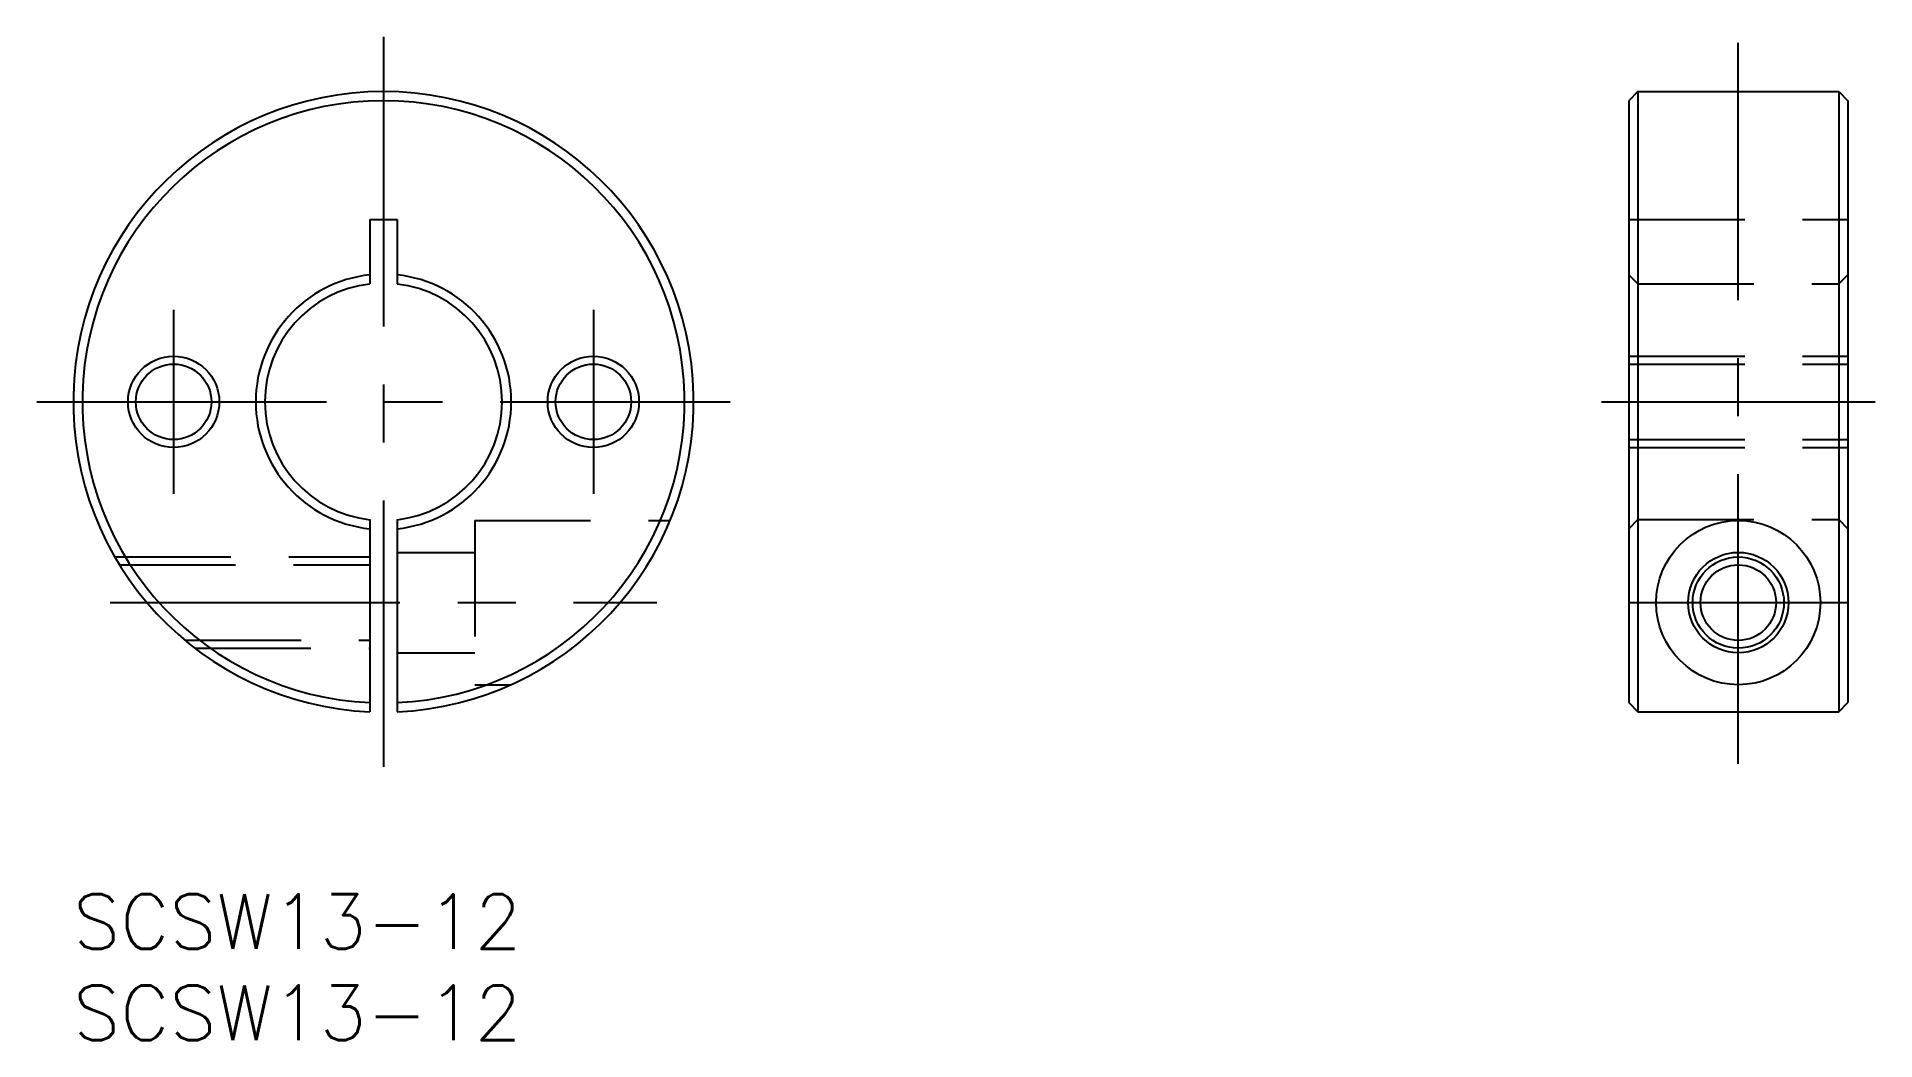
# Model space of a CAD drawing. Extents: x -2 to 99, y -8 to 47.
import ezdxf

# ---------------------------------------------------------------- set-up
doc = ezdxf.new("R2010")
doc.units = 0
doc.header["$LTSCALE"] = 0.5
doc.linetypes.add('CENTER', pattern=[50.8, 31.75, -6.35, 6.35, -6.35])
doc.linetypes.add('DASHED', pattern=[19.05, 12.7, -6.35])
for name, color, linetype in [('MSM_CENTER', 1, 'CENTER'), ('MSM_CONTINUOUS', 7, 'CONTINUOUS'), ('MSM_DASHED', 4, 'DASHED'), ('MSM_NARROW', 5, 'CONTINUOUS'), ('MSM_PART_NUMBER', 7, 'CONTINUOUS')]:
    doc.layers.add(name, color=color, linetype=linetype)
doc.styles.get("Standard").update_dxf_attribs({"font": 'txt.shx', "height": 3, "bigfont": 'bigfont.shx'})

# ---------------------------------------------------------------- blocks, each defined once
blk = doc.blocks.new('*U3')
at = {"layer": 'MSM_PART_NUMBER'}
blk.add_text('SCSW13-12', height=3, dxfattribs=at).set_placement((0, -3))
blk = doc.blocks.new('*U4')
at = {"layer": 'MSM_PART_NUMBER'}
blk.add_text('SCSW13-12', height=3, dxfattribs=at).set_placement((0, -8))

msp = doc.modelspace()

# ---------------------------------------------------------------- linework, layer by layer
at = {"layer": 'MSM_CENTER'}
for p, q in [((17, 46.98), (17, 6.98)), ((91.24, 7.15), (91.24, 46.65)), ((5.5, 32.02), (5.5, 21.94)), ((28.5, 32.02), (28.5, 21.94)), ((-2, 26.98), (36, 26.98)), ((83.74, 26.98), (98.74, 26.98)), ((2.02, 15.98), (31.97, 15.98)), ((85.24, 15.98), (97.24, 15.98))]:
    msp.add_line(p, q, dxfattribs=at)
at = {"layer": 'MSM_CONTINUOUS'}
for p, q in [((85.74, 43.98), (85.24, 43.48)), ((85.24, 43.48), (85.24, 10.5)), ((85.74, 43.98), (85.74, 10)), ((85.74, 43.98), (96.74, 43.98)), ((96.74, 43.98), (96.74, 10)), ((96.74, 43.98), (97.24, 43.48)), ((97.24, 43.48), (97.24, 10.5)), ((16.25, 36.98), (17.75, 36.98)), ((16.25, 36.98), (16.25, 33.44)), ((17.75, 36.98), (17.75, 33.44)), ((16.25, 20.53), (16.25, 10)), ((17.75, 20.53), (17.75, 10)), ((85.24, 10.5), (85.74, 10)), ((96.74, 10), (97.24, 10.5)), ((85.74, 10), (96.74, 10))]:
    msp.add_line(p, q, dxfattribs=at)
for centre, radius in [((5.5, 26.98), 2.07), ((28.5, 26.98), 2.07), ((91.24, 15.98), 4.5), ((91.24, 15.98), 2.75), ((91.24, 15.98), 2.07)]:
    msp.add_circle(centre, radius, dxfattribs=at)
for radius, start, end in [(17, 272.5286, 267.4714), (16.5, 272.6053, 267.3947), (7, 96.1506, 263.8494), (6.5, 96.6258, 263.3742), (7, 276.1506, 83.8494), (6.5, 276.6258, 83.3742)]:
    msp.add_arc((17, 26.98), radius, start, end, dxfattribs=at)
at = {"layer": 'MSM_DASHED'}
for p, q in [((85.24, 36.98), (97.24, 36.98)), ((85.24, 33.94), (85.74, 33.44)), ((85.74, 33.44), (96.74, 33.44)), ((96.74, 33.44), (97.24, 33.94)), ((85.24, 29.48), (97.24, 29.48)), ((85.24, 29.05), (97.24, 29.05)), ((85.24, 24.92), (97.24, 24.92)), ((85.24, 24.48), (97.24, 24.48)), ((22, 20.48), (22, 11.48)), ((22, 20.48), (32.71, 20.48)), ((85.74, 20.53), (85.24, 20.02)), ((85.74, 20.53), (96.74, 20.53)), ((96.74, 20.53), (97.24, 20.02)), ((2.28, 18.48), (16.25, 18.48)), ((17.75, 18.73), (22, 18.73)), ((2.54, 18.05), (16.25, 18.05)), ((6.13, 13.92), (16.25, 13.92)), ((6.67, 13.48), (16.25, 13.48)), ((17.75, 13.23), (22, 13.23)), ((22, 11.48), (23.98, 11.48))]:
    msp.add_line(p, q, dxfattribs=at)
at = {"layer": 'MSM_NARROW'}
for centre in [(5.5, 26.98), (28.5, 26.98), (91.24, 15.98)]:
    msp.add_circle(centre, 2.5, dxfattribs=at)

# ---------------------------------------------------------------- block references
at = {"layer": 'MSM_CONTINUOUS'}
for name in ['*U3', '*U4']:
    msp.add_blockref(name, (0, 0), dxfattribs=at)

doc.saveas('drawing.dxf')
